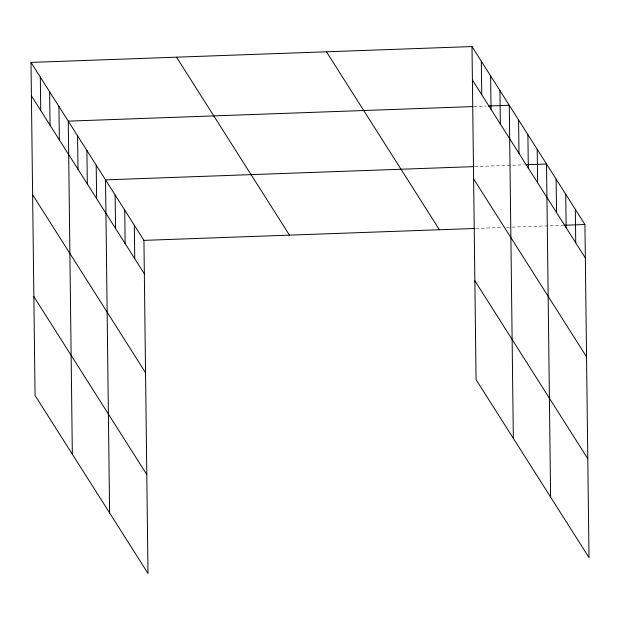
<?xml version="1.0" encoding="UTF-8"?>
<svg xmlns="http://www.w3.org/2000/svg" width="620" height="620" viewBox="0 0 620 620"><rect width="100%" height="100%" fill="white"/><g stroke="black" fill="none" stroke-linecap="round" stroke-linejoin="round"><path stroke-width="0.46" stroke-dasharray="3.1 2.33" d="M473.843 106.562L486.289 106.113M474.726 166.594L524.512 164.804M475.78 228.439L502.588 227.478M506.424 227.338L510.252 227.199M512.167 227.137L562.906 225.308"/><path stroke-width="0.93" d="M31 62.411L143.933 240.366L148.002 573.438L35.069 395.483L31 62.411L471.998 46.562L584.931 224.517L589 557.589L476.067 379.634L471.998 46.562M472.882 106.593L68.27 121.133L72.339 454.204M488.204 106.043L509.268 105.284L513.337 438.356M473.773 166.625L105.532 179.862L109.6 512.934M526.427 164.734L546.538 164.013L550.607 497.085M143.933 240.366L474.827 228.478M563.867 225.277L584.931 224.517M472.409 80.003L585.342 257.966M473.618 178.886L586.551 356.841M474.858 280.752L587.791 458.715M326.469 51.793L439.402 229.749M176.53 57.18L289.463 235.135M31.411 95.852L144.336 273.815M32.62 194.734L145.545 372.69M33.86 296.608L146.793 474.564M575.329 209.389L575.74 242.838M565.735 194.262L566.138 227.71M556.132 179.141L556.543 212.583M537.214 149.327L537.625 182.776M527.899 134.649L528.31 168.097M518.583 119.97L518.994 153.411M499.953 90.605L500.356 124.047M490.637 75.927L491.04 109.368M481.314 61.24L481.725 94.69M134.331 225.238L134.742 258.687M124.728 210.118L125.139 243.559M115.134 194.99L115.545 228.431M96.216 165.183L96.627 198.625M86.901 150.497L87.311 183.946M77.585 135.819L77.996 169.26M58.947 106.454L59.357 139.903M49.631 91.776L50.042 125.217M40.316 77.089L40.726 110.538"/></g></svg>
